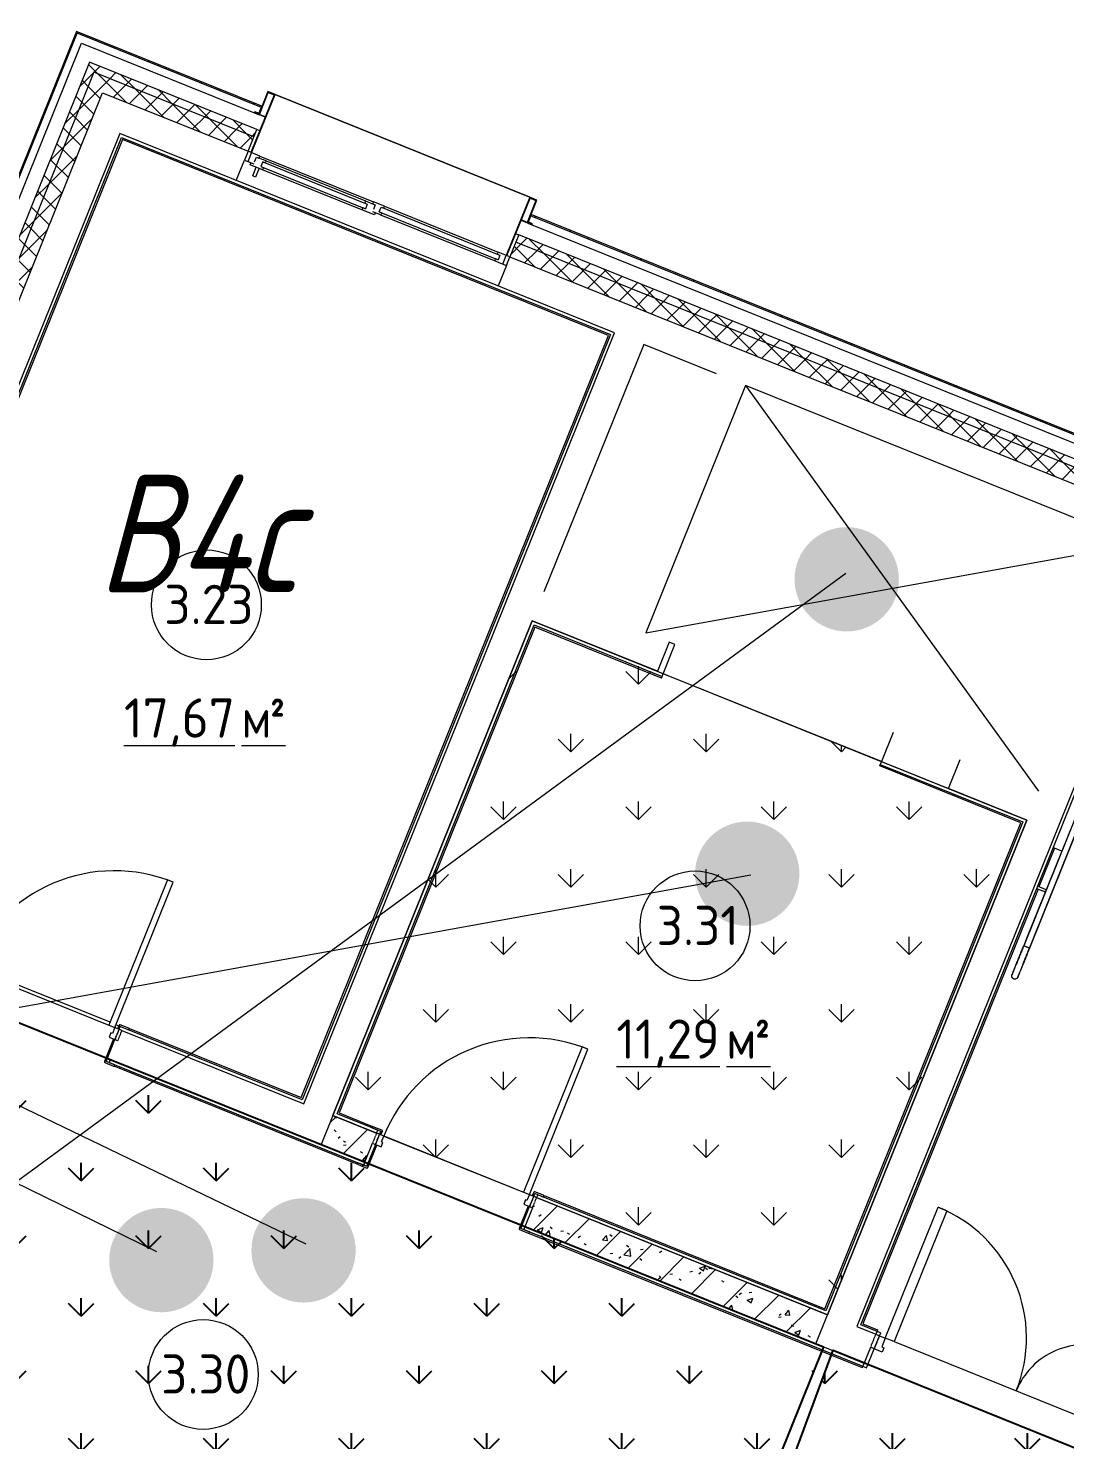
# Model space of a CAD drawing. Header units: millimetres. Extents: x -584918 to 2941280, y 3000189 to 4229862.
# Drawn here: x -450150 to -443542, y 4048896 to 4057896 of the extents above; entities that cross this region are included whole.
import ezdxf

# ---------------------------------------------------------------- set-up
doc = ezdxf.new("R2010")
doc.units = ezdxf.units.MM
doc.linetypes.add('ASVP_Невидимые', pattern=[5, 3, -2])
for name, color, linetype, lineweight in [('_ Окна', 7, 'Continuous', 0), ('Двери', 7, 'Continuous', 0), ('Лестницы', 7, 'Continuous', 0), ('Линии', 7, 'Continuous', 0), ('Марки помещений', 7, 'Continuous', 0), ('Обобщенные модели', 7, 'Continuous', 0), ('Ограждение', 7, 'Continuous', 0), ('Окна', 7, 'Continuous', 0), ('Перекрытие', 7, 'Continuous', 0), ('Стены внутренние', 7, 'Continuous', 0), ('Стены наружные', 7, 'Continuous', 0), ('Стены несущие', 7, 'Continuous', 0), ('Стены отделка', 7, 'Continuous', 0), ('Стены перегородки', 7, 'Continuous', 0), ('Стены штриховка', 7, 'Continuous', 0), ('экспертиза ДУ', 1, 'Continuous', 0), ('экспертиза ДУ категории', 1, 'Continuous', 0), ('экспертиза условные обозначения', 1, 'Continuous', 0)]:
    doc.layers.add(name, color=color, linetype=linetype, lineweight=lineweight)
doc.styles.add('GOST Common_2', font='', dxfattribs={"height": 500})
doc.styles.add('GOST Common_3', font='', dxfattribs={"width": 0.9, "height": 500})
doc.styles.add('mytext', font='isocpeur.ttf', dxfattribs={"width": 0.8, "oblique": 14.999978})
doc.styles.get('GOST Common_2').set_extended_font_data('GOST Common')
doc.styles.get('GOST Common_3').set_extended_font_data('GOST Common')
pattern_1 = [(45, (-440814.02, 4025236.8), (-235.7317, 235.7317), []), (45, (-440656.87, 4025236.8), (-235.7317, 235.7317), [])]
pattern_2 = [(45, (-440814.02, 4025236.82), (-70.71068, 70.71068), []), (135, (-440814.02, 4025236.82), (-70.71068, -70.71068), [])]
pattern_3 = [(90, (-441193.04, 3779846), (-431.0523, 431.0523), [114.3, -747.8046]), (45, (-441193.04, 3779846), (-431.0523, 431.0523), [114.3, -495.3]), (135, (-441193.04, 3779846), (-431.0523, -431.0523), [114.3, -495.3])]

# ---------------------------------------------------------------- blocks, each defined once
blk = doc.blocks.new('Тип перил - Перила_Внутренний_-6241503-АР Этаж 03')
at = {"layer": 'Ограждение'}
for p, q in [((-1494.5, 30520), (-1508.7, 30484.5)), ((-1478.1, 30513.4), (-1473.9, 30511.7)), ((-1520.4, 30455.5), (-2633.9, 27692.5)), ((-2596.8, 27677.6), (-1483.3, 30440.6)), ((-1471.6, 30469.6), (-1457.4, 30505)), ((-2638.9, 27680.1), (-2971.2, 26855.5)), ((-2934.1, 26840.6), (-2601.8, 27665.1)), ((-2971.2, 26855.5), (-2989.9, 26809.2)), ((-2952.8, 26794.2), (-2934.1, 26840.6)), ((-2969.1, 26800.8), (-2973.5, 26802.6))]:
    blk.add_line(p, q, dxfattribs=at)
at = {"layer": 'Ограждение', "flags": 128}
for points in [[(-1520.4, 30455.5), (-1519.5, 30457.9), (-1518.5, 30460.2), (-1517.5, 30462.7), (-1516.6, 30465.1), (-1515.5, 30467.6), (-1514.5, 30470.1), (-1513.5, 30472.7), (-1512.5, 30475.3), (-1511.4, 30477.8), (-1510.4, 30480.4), (-1509.3, 30483), (-1508.7, 30484.5)], [(-1471.6, 30469.6), (-1472.7, 30467), (-1473.7, 30464.4), (-1474.8, 30461.8), (-1475.8, 30459.3), (-1476.8, 30456.7), (-1477.8, 30454.2), (-1478.9, 30451.7), (-1479.9, 30449.2), (-1480.8, 30446.7), (-1481.8, 30444.3), (-1482.8, 30441.9), (-1483.3, 30440.6)], [(-2633.9, 27692.5), (-2634.3, 27691.5), (-2634.7, 27690.5), (-2635.1, 27689.5), (-2635.5, 27688.4), (-2636, 27687.3), (-2636.4, 27686.3), (-2636.8, 27685.2), (-2637.3, 27684.1), (-2637.7, 27683), (-2638.2, 27681.9), (-2638.6, 27680.8), (-2638.9, 27680.1)], [(-2601.8, 27665.1), (-2601.3, 27666.3), (-2600.9, 27667.4), (-2600.4, 27668.5), (-2600, 27669.6), (-2599.6, 27670.7), (-2599.1, 27671.8), (-2598.7, 27672.8), (-2598.3, 27673.9), (-2597.8, 27674.9), (-2597.4, 27676), (-2597, 27677), (-2596.8, 27677.6)]]:
    blk.add_lwpolyline(points, dxfattribs=at)
blk = doc.blocks.new('Тип перил - Дуга D40_расстояние между поручнями 400-V1-АР Этаж 03')
at = {"layer": 'Ограждение'}
for p, q in [((0, 0), (0, 2.3)), ((0, -2.3), (0, 0))]:
    blk.add_line(p, q, dxfattribs=at)
at = {"layer": 'Ограждение', "flags": 128}
for points in [[(0, 20), (8, 20), (16, 20), (23.9, 20), (31.9, 20), (39.7, 20), (47.5, 20), (55.3, 20), (62.9, 20), (70.5, 20), (77.9, 20), (85.2, 20), (92.4, 20), (99.4, 20), (106.2, 20), (112.9, 20), (119.4, 20), (125.8, 20), (131.9, 20), (137.8, 20), (143.5, 20), (148.9, 20), (154.1, 20), (159.1, 20), (163.8, 20), (168.3, 20), (172.5, 20), (176.4, 20), (180, 20), (183.4, 20), (186.4, 20), (189.2, 20), (191.6, 20), (193.7, 20), (195.6, 20), (197.1, 20), (198.3, 20), (199.2, 20), (199.7, 20), (200, 20), (200, 20)], [(200, 20), (199.8, 20), (199.4, 20), (198.6, 20), (197.4, 20), (196, 20), (194.3, 20), (192.2, 20), (189.8, 20), (187.2, 20), (184.2, 20), (181, 20), (177.4, 20), (173.6, 20), (169.5, 20), (165.1, 20), (160.4, 20), (155.5, 20), (150.4, 20), (145, 20), (139.3, 20), (133.5, 20), (127.4, 20), (121.2, 20), (114.7, 20), (108.1, 20), (101.2, 20), (94.3, 20), (87.1, 20), (79.9, 20), (72.5, 20), (65, 20), (57.3, 20), (49.6, 20), (41.8, 20), (34, 20), (26.1, 20), (18.1, 20), (10.2, 20), (2.2, 20), (0, 20)], [(200, 20), (200.8, 20), (201.6, 19.9), (202.4, 19.9), (203.2, 19.7), (204, 19.6), (204.8, 19.4), (205.5, 19.2), (206.3, 19), (207, 18.7), (207.8, 18.4), (208.5, 18.1), (209.2, 17.7), (209.9, 17.4), (210.6, 16.9), (211.3, 16.5), (211.9, 16), (212.6, 15.6), (213.2, 15), (213.8, 14.5), (214.3, 13.9), (214.9, 13.3), (215.4, 12.7), (215.9, 12.1), (216.4, 11.5), (216.8, 10.8), (217.2, 10.1), (217.6, 9.4), (218, 8.7), (218.3, 8), (218.6, 7.2), (218.9, 6.5), (219.2, 5.7), (219.4, 5), (219.6, 4.2), (219.7, 3.4), (219.8, 2.6), (219.9, 1.8), (220, 1), (220, 0.2), (220, 0)], [(0, -20), (8, -20), (16, -20), (23.9, -20), (31.9, -20), (39.7, -20), (47.5, -20), (55.3, -20), (62.9, -20), (70.5, -20), (77.9, -20), (85.2, -20), (92.4, -20), (99.4, -20), (106.2, -20), (112.9, -20), (119.4, -20), (125.8, -20), (131.9, -20), (137.8, -20), (143.5, -20), (148.9, -20), (154.1, -20), (159.1, -20), (163.8, -20), (168.3, -20), (172.5, -20), (176.4, -20), (180, -20), (183.4, -20), (186.4, -20), (189.2, -20), (191.6, -20), (193.7, -20), (195.6, -20), (197.1, -20), (198.3, -20), (199.2, -20), (199.7, -20), (200, -20), (200, -20)], [(200, -20), (199.8, -20), (199.4, -20), (198.6, -20), (197.4, -20), (196, -20), (194.3, -20), (192.2, -20), (189.8, -20), (187.2, -20), (184.2, -20), (181, -20), (177.4, -20), (173.6, -20), (169.5, -20), (165.1, -20), (160.4, -20), (155.5, -20), (150.4, -20), (145, -20), (139.3, -20), (133.5, -20), (127.4, -20), (121.2, -20), (114.7, -20), (108.1, -20), (101.2, -20), (94.3, -20), (87.1, -20), (79.9, -20), (72.5, -20), (65, -20), (57.3, -20), (49.6, -20), (41.8, -20), (34, -20), (26.1, -20), (18.1, -20), (10.2, -20), (2.2, -20), (0, -20)], [(220, 0), (220, -0.8), (219.9, -1.6), (219.9, -2.4), (219.7, -3.2), (219.6, -4), (219.4, -4.8), (219.2, -5.5), (219, -6.3), (218.7, -7), (218.4, -7.8), (218.1, -8.5), (217.7, -9.2), (217.4, -9.9), (216.9, -10.6), (216.5, -11.3), (216, -11.9), (215.6, -12.6), (215, -13.2), (214.5, -13.8), (213.9, -14.3), (213.3, -14.9), (212.7, -15.4), (212.1, -15.9), (211.5, -16.4), (210.8, -16.8), (210.1, -17.2), (209.4, -17.6), (208.7, -18), (208, -18.3), (207.2, -18.6), (206.5, -18.9), (205.7, -19.2), (205, -19.4), (204.2, -19.6), (203.4, -19.7), (202.6, -19.8), (201.8, -19.9), (201, -20), (200.2, -20), (200, -20)]]:
    blk.add_lwpolyline(points, dxfattribs=at)
blk = doc.blocks.new('Тип перил - Перила_Внутренний_-V2-АР Этаж 03')
at = {"layer": 'Ограждение'}
for p, q in [((-1494.5, 30520), (-1508.7, 30484.5)), ((-1457.4, 30505), (-1494.5, 30520)), ((-1517.1, 30463.8), (-2630.5, 27700.8)), ((-1480, 30448.9), (-2593.4, 27685.9)), ((-1508.7, 30484.5), (-1517.1, 30463.8)), ((-1471.6, 30469.6), (-1480, 30448.9)), ((-1457.4, 30505), (-1471.6, 30469.6)), ((-2638.9, 27680.1), (-2989.9, 26809.2)), ((-2601.8, 27665.1), (-2952.8, 26794.2)), ((-2630.5, 27700.8), (-2638.9, 27680.1)), ((-2593.4, 27685.9), (-2601.8, 27665.1)), ((-2952.8, 26794.2), (-2989.9, 26809.2))]:
    blk.add_line(p, q, dxfattribs=at)
blk = doc.blocks.new('ADSK_Ограждение_Опоры_Г_образная - D15 высота60 консоль80-139754-АР Этаж 03')
at = {"layer": 'Ограждение'}
for p, q in [((-7.5, 80), (-7.5, 20)), ((7.5, 20), (7.5, 80))]:
    blk.add_line(p, q, dxfattribs=at)
blk = doc.blocks.new('ASVP_ДверьДеревянная_1 полотно - Входная_внутр_ 1000х2000h_полотно_ Г Л _950 в свету_-7408861-АР Этаж 03')
at = {"layer": 'Двери', "lineweight": 18}
for p, q in [((500, 1100), (460, 1100)), ((460, 1100), (460, 100)), ((500, 100), (500, 1100)), ((-500, 100), (-530, 100)), ((-530, 100), (-530, 30)), ((-500, 60), (-500, 100)), ((460, 100), (500, 100)), ((530, 100), (500, 100)), ((500, 100), (500, 60)), ((530, 30), (530, 100)), ((-530, 30), (-490, 30)), ((-490, 60), (-500, 60)), ((-490, 30), (-490, 60)), ((500, 60), (490, 60)), ((490, 60), (490, 30)), ((490, 30), (530, 30))]:
    blk.add_line(p, q, dxfattribs=at)
at = {"layer": 'Двери', "linetype": 'ASVP_Невидимые', "lineweight": 18}
for p, q in [((-530, 100), (-550, 100)), ((-550, 100), (-550, 30)), ((-530, 30), (-530, 100)), ((550, 100), (530, 100)), ((530, 100), (530, 30)), ((550, 30), (550, 100)), ((-550, 30), (-530, 30)), ((530, 30), (550, 30))]:
    blk.add_line(p, q, dxfattribs=at)
at = {"layer": 'Двери'}
blk.add_arc((500, 100), 1000, 90, 180, dxfattribs=at)
blk = doc.blocks.new('ASVP_НАЛИЧНИК МДФ_Двери - Наличник дверной МДФ-V44-АР Этаж 03')
at = {"layer": 'Обобщенные модели'}
h = blk.add_hatch(dxfattribs=at)
h.set_pattern_fill('FP_9', color=256, style=0, pattern_type=2)
h.set_pattern_definition([(238.819, (18472.62, -20429.885), (847.5705, 1239.66265), [208.25, -1874.25]), (228.514, (18751.11, -20452.37), (-230.6308, -541.9905), [465.661, -465.661]), (220.384, (18828.95, -20645.53), (-616.941, -697.6711), [263.418, -1053.671])])
h.paths.add_polyline_path([(585, -10), (589, -7.5), (590, -5), (590, 0), (530, 0), (530, 150), (520, 150), (520, -5), (521.5, -8.5), (525, -10), (554, -10)])
h.paths.add_polyline_path([(-525, -10), (-521.5, -8.5), (-520, -5), (-520, 150), (-530, 150), (-531, 0), (-590, 0), (-590, -5), (-587.5, -9), (-585, -10), (-526.4, -10)])
for p, q in [((-530, 150), (-530, -1)), ((-520, -5), (-520, 150)), ((520, 150), (520, -5)), ((530, -1), (530, 150)), ((-531, 0), (-590, 0)), ((-590, 0), (-590, -5)), ((-531, -1), (-531, 0)), ((590, 0), (531, 0)), ((531, 0), (531, -1)), ((590, -5), (590, 0)), ((-585, -10), (-525, -10)), ((-530, -1), (-531, -1)), ((525, -10), (585, -10)), ((531, -1), (530, -1))]:
    blk.add_line(p, q, dxfattribs=at)
for centre, start, end in [((-585, -5), 180, 270), ((-525, -5), 270, 360), ((525, -5), 180, 270), ((585, -5), 270, 360)]:
    blk.add_arc(centre, 5, start, end, dxfattribs=at)
blk = doc.blocks.new('ASVP_НАЛИЧНИК МДФ_Двери - Наличник дверной МДФ-V45-АР Этаж 03')
at = {"layer": 'Обобщенные модели'}
h = blk.add_hatch(dxfattribs=at)
h.set_pattern_fill('FP_10', color=256, style=0, pattern_type=2)
h.set_pattern_definition([(58.819, (-18472.62, 20669.885), (-847.5705, -1239.66265), [208.25, -1874.25]), (48.514, (-18751.11, 20692.37), (230.6314, 541.9913), [465.661, -465.661]), (40.384, (-18828.95, 20885.53), (616.941, 697.6711), [263.418, -1053.671])])
h.paths.add_polyline_path([(-590, 0), (-590, -5), (-587.5, -9), (-585, -10), (-524.2, -9.7), (-521.5, -8.5), (-520, -5), (-520, 0), (-589, 0)])
h.paths.add_polyline_path([(520, 0), (520, -5), (521.5, -8.5), (525, -10), (585, -10), (589, -7.5), (590, -5), (590, 0), (521, 0)])
for p, q in [((-531, 0), (-590, 0)), ((-590, 0), (-590, -5)), ((-531, -1), (-531, 0)), ((-530, 20), (-530, -1)), ((-520, -5), (-520, 20)), ((520, 20), (520, -5)), ((530, -1), (530, 20)), ((590, 0), (531, 0)), ((531, 0), (531, -1)), ((-585, -10), (-525, -10)), ((-530, -1), (-531, -1)), ((525, -10), (585, -10)), ((531, -1), (530, -1)), ((590, -5), (590, 0))]:
    blk.add_line(p, q, dxfattribs=at)
for centre, start, end in [((-585, -5), 180, 270), ((-525, -5), 270, 360), ((525, -5), 180, 270), ((585, -5), 270, 360)]:
    blk.add_arc(centre, 5, start, end, dxfattribs=at)
blk = doc.blocks.new('ASVP_ДверьДеревянная_1 полотно - Входная_внутр_ 1000х2000h_полотно_ Г Л _950 в свету_-7408879-АР Этаж 03')
at = {"layer": 'Двери', "lineweight": 18}
for p, q in [((500, 1100), (460, 1100)), ((460, 1100), (460, 100)), ((500, 100), (500, 1100)), ((-500, 100), (-530, 100)), ((-530, 100), (-530, 30)), ((-500, 60), (-500, 100)), ((460, 100), (500, 100)), ((530, 100), (500, 100)), ((500, 100), (500, 60)), ((530, 30), (530, 100)), ((-530, 30), (-490, 30)), ((-490, 60), (-500, 60)), ((-490, 30), (-490, 60)), ((500, 60), (490, 60)), ((490, 60), (490, 30)), ((490, 30), (530, 30))]:
    blk.add_line(p, q, dxfattribs=at)
at = {"layer": 'Двери', "linetype": 'ASVP_Невидимые', "lineweight": 18}
for p, q in [((-530, 100), (-550, 100)), ((-550, 100), (-550, 30)), ((-530, 30), (-530, 100)), ((550, 100), (530, 100)), ((530, 100), (530, 30)), ((550, 30), (550, 100)), ((-550, 30), (-530, 30)), ((530, 30), (550, 30))]:
    blk.add_line(p, q, dxfattribs=at)
at = {"layer": 'Двери'}
blk.add_arc((500, 100), 1000, 90, 180, dxfattribs=at)
blk = doc.blocks.new('ASVP_НАЛИЧНИК МДФ_Двери - Наличник дверной МДФ-V51-АР Этаж 03')
at = {"layer": 'Обобщенные модели'}
h = blk.add_hatch(dxfattribs=at)
h.set_pattern_fill('FP_16', color=256, style=0, pattern_type=2)
h.set_pattern_definition([(238.819, (15622.62, -20429.885), (847.5705, 1239.66265), [208.25, -1874.25]), (228.514, (15901.11, -20452.37), (-230.6308, -541.9905), [465.661, -465.661]), (220.384, (15978.95, -20645.53), (-616.941, -697.6711), [263.418, -1053.671])])
h.paths.add_polyline_path([(585, -10), (589, -7.5), (590, -5), (590, 0), (530, 0), (530, 150), (520, 150), (520, -5), (521.5, -8.5), (525, -10), (562.1, -10)])
h.paths.add_polyline_path([(-525, -10), (-521.5, -8.5), (-520, -5), (-520, 150), (-530, 150), (-531, 0), (-590, 0), (-590, -5), (-587.5, -9), (-585, -10), (-526.4, -10)])
for p, q in [((-530, 150), (-530, -1)), ((-520, -5), (-520, 150)), ((520, 150), (520, -5)), ((530, -1), (530, 150)), ((-531, 0), (-590, 0)), ((-531, -1), (-531, 0)), ((-590, 0), (-590, -5)), ((-585, -10), (-525, -10)), ((-530, -1), (-531, -1)), ((525, -10), (585, -10)), ((531, -1), (530, -1)), ((590, 0), (531, 0)), ((531, 0), (531, -1)), ((590, -5), (590, 0))]:
    blk.add_line(p, q, dxfattribs=at)
for centre, start, end in [((-585, -5), 180, 270), ((-525, -5), 270, 360), ((525, -5), 180, 270), ((585, -5), 270, 360)]:
    blk.add_arc(centre, 5, start, end, dxfattribs=at)
blk = doc.blocks.new('ASVP_НАЛИЧНИК МДФ_Двери - Наличник дверной МДФ-V52-АР Этаж 03')
at = {"layer": 'Обобщенные модели'}
for p, q in [((-531, 0), (-590, 0)), ((-590, 0), (-590, -5)), ((-531, -1), (-531, 0)), ((-530, 20), (-530, -1)), ((-520, -5), (-520, 20)), ((520, 20), (520, -5)), ((530, -1), (530, 20)), ((590, 0), (531, 0)), ((531, 0), (531, -1)), ((590, -5), (590, 0)), ((-585, -10), (-525, -10)), ((-530, -1), (-531, -1)), ((525, -10), (585, -10)), ((531, -1), (530, -1))]:
    blk.add_line(p, q, dxfattribs=at)
for centre, start, end in [((-585, -5), 180, 270), ((-525, -5), 270, 360), ((525, -5), 180, 270), ((585, -5), 270, 360)]:
    blk.add_arc(centre, 5, start, end, dxfattribs=at)
blk = doc.blocks.new('ASVP_ДверьПротивопожарнаяСтальная_2 полотна - EI30 1370х2000h_полотна_ О Пр _1250 в свету_-7408122-АР Этаж 03')
at = {"layer": 'Двери', "lineweight": 18}
for p, q in [((-685, 1000), (-625, 1000)), ((-685, 100), (-685, 1000)), ((-625, 1000), (-625, 100)), ((685, 570), (625, 570)), ((625, 570), (625, 100)), ((685, 100), (685, 570)), ((-725, 100), (-685, 100)), ((-725, 10), (-725, 100)), ((-625, 100), (-685, 100)), ((-685, 100), (-685, 40)), ((625, 100), (685, 100)), ((725, 100), (685, 100)), ((685, 100), (685, 40)), ((725, 10), (725, 100)), ((-670, 10), (-725, 10)), ((-685, 40), (-670, 40)), ((-670, 40), (-670, 10)), ((685, 40), (670, 40)), ((670, 40), (670, 10)), ((670, 10), (725, 10))]:
    blk.add_line(p, q, dxfattribs=at)
at = {"layer": 'Двери', "linetype": 'ASVP_Невидимые', "lineweight": 18}
for p, q in [((-750, 100), (-725, 100)), ((-750, 10), (-750, 100)), ((-725, 100), (-725, 10)), ((750, 100), (725, 100)), ((725, 100), (725, 10)), ((750, 10), (750, 100)), ((-725, 10), (-750, 10)), ((725, 10), (750, 10))]:
    blk.add_line(p, q, dxfattribs=at)
at = {"layer": 'Двери'}
for centre, radius, start, end in [((-685, 100), 900, 360, 90), ((685, 100), 470, 90, 180)]:
    blk.add_arc(centre, radius, start, end, dxfattribs=at)
blk = doc.blocks.new('ASVP_ОТКОС_Оштукатуривание дверного откоса - Оштукатуривание дверного откоса-5741163-АР Этаж 03')
at = {"layer": 'Обобщенные модели'}
for p, q in [((-750, 130), (-750, 0)), ((-725, 0), (-725, 130)), ((725, 130), (725, 0)), ((750, 0), (750, 130)), ((-750, 0), (-725, 0)), ((725, 0), (750, 0))]:
    blk.add_line(p, q, dxfattribs=at)
blk = doc.blocks.new('ASVP_ОТКОС_Оштукатуривание дверного откоса - Оштукатуривание дверного откоса-5741164-АР Этаж 03')
at = {"layer": 'Обобщенные модели'}
for p, q in [((-750, 20), (-750, 0)), ((-725, 0), (-725, 20)), ((725, 20), (725, 0)), ((750, 0), (750, 20)), ((-750, 0), (-725, 0)), ((725, 0), (750, 0))]:
    blk.add_line(p, q, dxfattribs=at)
blk = doc.blocks.new('Окно_ПВХ_2Створки_1Фрамуга-верх - ОП_2100_h_х1750_2ст1фр-V68-АР Этаж 03')
at = {"layer": '_ Окна'}
for p, q in [((-819, 100), (-900, 100)), ((-900, 100), (-900, 40)), ((-875, 40), (-875, 100)), ((-819, 86), (-819, 100)), ((38, 100), (-38, 100)), ((-38, 100), (-38, 86)), ((38, 86), (38, 100)), ((819, 100), (819, 86)), ((900, 100), (819, 100)), ((875, 40), (875, 100)), ((900, 40), (900, 100)), ((-900, 40), (-837, 40)), ((-855, 26), (-855, 40)), ((-770, 26), (-855, 26)), ((-837, 54), (-837, 86)), ((-837, 86), (-819, 86)), ((-770, 86), (-819, 86)), ((-788, 72), (-788, 40)), ((-770, 72), (-788, 72)), ((-788, 72), (-69, 72)), ((-788, 40), (-770, 40)), ((-788, 40), (-69, 40)), ((-770, 86), (-770, 72)), ((-770, 40), (-770, 26)), ((-87, 86), (-87, 72)), ((-87, 86), (-38, 86)), ((-87, 72), (-69, 72)), ((-87, 40), (-87, 26)), ((-69, 40), (-87, 40)), ((-2, 26), (-87, 26)), ((-69, 72), (-69, 40)), ((-38, 86), (-20, 86)), ((-20, 86), (-20, 54)), ((-20, 40), (20, 40)), ((-2, 40), (-2, 26)), ((20, 54), (20, 86)), ((20, 86), (38, 86)), ((20, 54), (837, 54)), ((20, 54), (38, 54)), ((38, 40), (20, 40)), ((38, 86), (819, 86)), ((38, 54), (38, 40)), ((819, 86), (837, 86)), ((819, 54), (819, 40)), ((837, 54), (819, 54)), ((837, 40), (819, 40)), ((837, 86), (837, 54)), ((837, 40), (900, 40))]:
    blk.add_line(p, q, dxfattribs=at)
at = {"layer": 'Окна'}
for p, q in [((-819, 100), (-38, 100)), ((38, 100), (819, 100)), ((-813.5, -34), (-813.5, 26)), ((-793.5, 26), (-793.5, -34)), ((-770, 86), (-87, 86)), ((-87, 26), (-770, 26)), ((819, 40), (38, 40)), ((-793.5, -34), (-813.5, -34))]:
    blk.add_line(p, q, dxfattribs=at)
blk = doc.blocks.new('Откос с зашивкой _верх_низ_ - Откос-V74-АР Этаж 03')
at = {"layer": 'Обобщенные модели'}
for p, q in [((-880, 300), (-880, -100)), ((-875, -100), (-875, 300)), ((875, 300), (875, -100)), ((880, -100), (880, 300)), ((-920, 55), (-955, 55)), ((-955, 55), (-955, 50)), ((-955, 50), (-925, 50)), ((-925, 50), (-925, -100)), ((-920, -95), (-920, 55)), ((-920, 55), (-880, 55)), ((880, 55), (920, 55)), ((955, 55), (920, 55)), ((920, 55), (920, -95)), ((925, -100), (925, 50)), ((925, 50), (955, 50)), ((955, 50), (955, 55)), ((-925, -100), (-875, -100)), ((-875, -95), (-920, -95)), ((-880, -100), (-875, -100)), ((-875, -100), (-875, -95)), ((-875, -100), (875, -100)), ((875, -100), (-875, -100)), ((920, -95), (875, -95)), ((875, -95), (875, -100)), ((875, -100), (880, -100)), ((875, -100), (925, -100))]:
    blk.add_line(p, q, dxfattribs=at)
blk = doc.blocks.new('ASVP_Марка_Помещение_ДваЗначения - Номер Площадь-685795-АР Этаж 03')
at = {"layer": 'Марки помещений'}
blk.add_circle((0, 0), 3.5, dxfattribs=at)

msp = doc.modelspace()

# ---------------------------------------------------------------- hatches: boundary and pattern name
at = {"layer": 'Стены внутренние'}
h = msp.add_hatch(dxfattribs=at)
h.set_pattern_fill('FP_4', color=256, style=0, pattern_type=2)
h.set_pattern_definition([(45, (-440814.02, 4025236.82), (-141.4214, 141.4214), [])])
h.paths.add_polyline_path([(-445128.842, 4049507.208), (-445054.087, 4049692.711), (-446909.125, 4050440.264), (-446983.88, 4050254.76), (-445403.662, 4049617.956)])
h.paths.add_polyline_path([(-448004.151, 4050665.914), (-447929.395, 4050851.418), (-448207.651, 4050963.551), (-448282.406, 4050778.047), (-448011.626, 4050668.927)])
h = msp.add_hatch(dxfattribs=at)
h.set_pattern_fill('FP_5', color=256, style=0, pattern_type=2)
h.set_pattern_definition([(50, (-440814.02, 4025236.82), (364.368, -31.8783), [38.1, -419.1]), (355, (-440814.02, 4025236.8), (-70.486, 382.1133), [30.48, -335.28]), (100.451, (-440783.66, 4025234.16), (293.885, 350.2334), [32.38, -356.18]), (46.184, (-440814, 4025338.4), (542.1585, -84.086), [57.15, -628.65]), (96.636, (-440768.84, 4025331.4), (474.805, 494.855), [48.57, -534.27]), (351.184, (-440814, 4025338.4), (474.81, 494.85), [45.72, -502.92]), (21, (-440763.22, 4025313.02), (303.2285, -204.5305), [38.1, -419.1]), (326, (-440763.22, 4025313), (123.604, 368.376), [30.48, -335.28]), (71.451, (-440737.95, 4025295.97), (426.834, 163.8427), [32.38, -356.18]), (37.5, (-440814.02, 4025236.82), (6.17665, 169.11015), [16.764, -314.452, 16.764, -323.596, -336.55]), (37.5, (-440814.02, 4025236.82), (6.17665, 169.11015), [-671.576, 16.764, -319.786]), (7.5, (-440814.02, 4025236.82), (133.6389, 200.3615), [16.764, -177.292, 16.764, -306.832, -128.27]), (7.5, (-440814.02, 4025236.82), (133.6389, 200.3615), [-517.652, 16.764, -111.506]), (327.5, (-440927.3, 4025236.82), (271.1818, -11.45836), [16.764, -110.236, 16.764, -379.476, -525.78]), (327.5, (-440927.3, 4025236.82), (271.1818, -11.45836), [-523.24, 16.764, -509.016]), (317.5, (-440978.1, 4025236.82), (296.2585, 50.8528), [16.764, -148.336, 16.764, -246.38, -373.38]), (317.5, (-440978.1, 4025236.82), (296.2585, 50.8528), [-428.244, 16.764, -356.616])])
h.paths.add_polyline_path([(-445128.842, 4049507.208), (-445054.087, 4049692.711), (-446909.125, 4050440.264), (-446983.88, 4050254.76), (-445403.662, 4049617.956)])
h.paths.add_polyline_path([(-448004.151, 4050665.914), (-447929.395, 4050851.418), (-448207.651, 4050963.551), (-448282.406, 4050778.047), (-448011.626, 4050668.927)])
at = {"layer": 'Стены наружные'}
h = msp.add_hatch(dxfattribs=at)
h.set_pattern_fill('FP_6', color=256, style=0, pattern_type=2)
h.set_pattern_definition(pattern_1)
h.paths.add_polyline_path([(-450556.17, 4056083.469), (-449838.146, 4057865.233), (-449845.566, 4057868.223), (-450563.591, 4056086.459)])
h = msp.add_hatch(dxfattribs=at)
h.set_pattern_fill('FP_6', color=256, style=0, pattern_type=2)
h.set_pattern_definition(pattern_1)
h.paths.add_polyline_path([(-448662.98, 4057391.658), (-448659.99, 4057399.078), (-449842.576, 4057875.643), (-449845.566, 4057868.223), (-448675.91, 4057396.869)])
h = msp.add_hatch(dxfattribs=at)
h.set_pattern_fill('FP_1', color=256, style=0, pattern_type=2)
h.set_pattern_definition(pattern_2)
h.paths.add_polyline_path([(-450423.314, 4055899.474), (-449713.139, 4057661.76), (-449759.515, 4057680.449), (-450469.69, 4055918.163), (-450461.384, 4055914.816)])
h = msp.add_hatch(dxfattribs=at)
h.set_pattern_fill('FP_1', color=256, style=0, pattern_type=2)
h.set_pattern_definition(pattern_2)
h.paths.add_polyline_path([(-450349.251, 4055815.721), (-449639.076, 4057578.006), (-449731.828, 4057615.384), (-450442.003, 4055853.098), (-450386.628, 4055830.783)])
h = msp.add_hatch(dxfattribs=at)
h.set_pattern_fill('FP_1', color=256, style=0, pattern_type=2)
h.set_pattern_definition(pattern_2)
h.paths.add_polyline_path([(-443053.692, 4054924.195), (-443035.003, 4054970.571), (-447023.334, 4056577.809), (-447042.023, 4056531.433), (-443073.073, 4054932.005)])
h.paths.add_polyline_path([(-448711.557, 4057204.23), (-448692.868, 4057250.606), (-449713.139, 4057661.76), (-449731.828, 4057615.384), (-448725.747, 4057209.949)])
h = msp.add_hatch(dxfattribs=at)
h.set_pattern_fill('FP_1', color=256, style=0, pattern_type=2)
h.set_pattern_definition(pattern_2)
h.paths.add_polyline_path([(-442998.317, 4054794.065), (-442960.94, 4054886.817), (-447042.023, 4056531.433), (-447079.4, 4056438.681), (-443073.073, 4054824.191)])
h.paths.add_polyline_path([(-448748.934, 4057111.478), (-448711.557, 4057204.23), (-449639.076, 4057578.006), (-449676.453, 4057485.255), (-448771.361, 4057120.516)])
h = msp.add_hatch(dxfattribs=at)
h.set_pattern_fill('FP_6', color=256, style=0, pattern_type=2)
h.set_pattern_definition(pattern_1)
h.paths.add_polyline_path([(-443167.43, 4055177.034), (-443164.44, 4055184.454), (-446944.08, 4056707.592), (-446947.07, 4056700.172), (-443175.28, 4055180.197)])
at = {"layer": 'экспертиза ДУ', "lineweight": 0}
h = msp.add_hatch(color=5, dxfattribs=at)
edge = h.paths.add_edge_path()
edge.add_arc((-444932.288, 4054382.506), 332.544, 0, 360)
h = msp.add_hatch(color=5, dxfattribs=at)
edge = h.paths.add_edge_path()
edge.add_arc((-445566.352, 4052505.212), 332.544, 0, 360)
h = msp.add_hatch(color=30, dxfattribs=at)
edge = h.paths.add_edge_path()
edge.add_arc((-448394.954, 4050103.467), 332.544, 0, 360)
h = msp.add_hatch(color=5, dxfattribs=at)
edge = h.paths.add_edge_path()
edge.add_arc((-449301.375, 4050041.509), 332.544, 0, 360)
at = {"layer": 'экспертиза условные обозначения', "lineweight": -3}
h = msp.add_hatch(dxfattribs=at)
h.set_pattern_fill('GRASS', color=3, scale=24)
h.set_pattern_definition(pattern_3)
edge = h.paths.add_edge_path()
edge.add_line((-457554.282, 4052465.999), (-456844.107, 4054228.284))
edge.add_line((-456844.107, 4054228.284), (-445080.333, 4049487.659))
edge.add_line((-445080.333, 4049487.659), (-445790.508, 4047725.373))
edge.add_line((-445790.508, 4047725.373), (-447018.582, 4048225.66))
edge.add_arc((-447470.758, 4047209.275), 1112.43, 66.0163459, 179.3697779)
edge.add_line((-448583.121, 4047221.511), (-448583.121, 4045386.149))
edge.add_line((-448583.121, 4045386.149), (-451511.047, 4045386.149))
edge.add_line((-451511.047, 4045386.149), (-451533.121, 4050039.561))
edge.add_line((-451533.121, 4050039.561), (-455518.582, 4051651.033))
edge.add_line((-455518.582, 4051651.033), (-457554.282, 4052465.999))
at = {"layer": 'экспертиза условные обозначения'}
h = msp.add_hatch(dxfattribs=at)
h.set_pattern_fill('GRASS', color=5, scale=24)
h.set_pattern_definition([(90, (-520400.44, 3484724), (-431.0523, 431.0523), [114.3, -747.8046]), (45, (-520400.44, 3484724), (-431.0523, 431.0523), [114.3, -495.3]), (135, (-520400.44, 3484724), (-431.0523, -431.0523), [114.3, -495.3])])
h.paths.add_polyline_path([(-448207.651, 4050963.551), (-446936.812, 4054117.115), (-443783.247, 4052846.276), (-445054.087, 4049692.711)])
at = {"layer": 'экспертиза условные обозначения', "lineweight": -3}
h = msp.add_hatch(dxfattribs=at)
h.set_pattern_fill('GRASS', color=3, scale=24)
h.set_pattern_definition(pattern_3)
edge = h.paths.add_edge_path()
edge.add_line((-445679.162, 4047680.628), (-445018.622, 4049468.181))
edge.add_line((-445018.622, 4049468.181), (-439841.984, 4047376.683))
edge.add_line((-439841.984, 4047376.683), (-437786.215, 4052478.037))
edge.add_line((-437786.215, 4052478.037), (-436394.937, 4051917.372))
edge.add_line((-436394.937, 4051917.372), (-438448.837, 4046820.656))
edge.add_line((-438448.837, 4046820.656), (-431775.339, 4044131.336))
edge.add_line((-431775.339, 4044131.336), (-432485.514, 4042369.05))
edge.add_line((-432485.514, 4042369.05), (-433821.967, 4042902.23))
edge.add_arc((-434225.652, 4041870.898), 1107.523, 68.623549, 179.4277519)
edge.add_line((-435333.121, 4041881.959), (-435333.121, 4039986.149))
edge.add_line((-435333.121, 4039986.149), (-438083.121, 4039986.149))
edge.add_line((-438083.121, 4039986.149), (-438083.121, 4044619.411))
edge.add_line((-438083.121, 4044619.411), (-441018.582, 4045807.749))
edge.add_line((-441018.582, 4045807.749), (-445679.162, 4047680.628))

# ---------------------------------------------------------------- linework, layer by layer
at = {"layer": 'Лестницы'}
for p, q in [((-443560.623, 4052649.603), (-443606.999, 4052668.292)), ((-444630.361, 4049521.956), (-443470.963, 4049054.736))]:
    msp.add_line(p, q, dxfattribs=at)
at = {"layer": 'Линии'}
for p, q in [((-446226.637, 4055879.401), (-446862.056, 4054302.619)), ((-445762.877, 4055692.513), (-446226.637, 4055879.401)), ((-445577.374, 4055617.758), (-446212.793, 4054040.975)), ((-443073.073, 4054608.562), (-445577.374, 4055617.758)), ((-445577.374, 4055617.758), (-443708.492, 4053031.779)), ((-446212.793, 4054040.975), (-443073.073, 4054608.562))]:
    msp.add_line(p, q, dxfattribs=at)
at = {"layer": 'Перекрытие'}
for p, q in [((-444710.766, 4053220.052), (-446102.045, 4053780.716)), ((-449655.134, 4051331.236), (-450619.754, 4051719.963)), ((-449627.309, 4051320.023), (-449645.859, 4051327.498)), ((-447883.019, 4050832.729), (-446992.601, 4050473.904)), ((-447985.6, 4050658.439), (-448004.151, 4050665.914)), ((-447011.705, 4050265.974), (-447976.325, 4050654.701)), ((-446983.88, 4050254.76), (-447002.43, 4050262.236)), ((-443452.966, 4048831.855), (-444797.869, 4049373.83))]:
    msp.add_line(p, q, dxfattribs=at)
at = {"layer": 'Стены внутренние'}
for p, q in [((-449549.093, 4057185.957), (-451507.68, 4052325.758)), ((-446451.179, 4055937.544), (-449549.093, 4057185.957)), ((-448823.69, 4056925.974), (-448771.361, 4057055.827)), ((-447101.827, 4056383.03), (-447154.156, 4056253.177)), ((-448409.767, 4051077.345), (-446451.179, 4055937.544)), ((-446920.199, 4054078.076), (-448168.612, 4050980.163)), ((-446113.258, 4053752.891), (-446920.199, 4054078.076)), ((-446113.258, 4053752.891), (-446109.52, 4053762.166)), ((-444721.98, 4053192.226), (-444718.242, 4053201.502)), ((-443822.286, 4052829.663), (-444721.98, 4053192.226)), ((-445070.699, 4049731.75), (-443822.286, 4052829.663)), ((-443606.999, 4052668.292), (-443706.62, 4052421.084)), ((-443606.999, 4052668.292), (-443616.274, 4052672.03)), ((-443712.036, 4052407.645), (-444829.544, 4049634.568)), ((-449504.239, 4051518.401), (-449506.108, 4051513.763)), ((-449504.239, 4051518.401), (-448409.767, 4051077.345)), ((-449601.421, 4051277.246), (-449599.552, 4051281.884)), ((-448052.465, 4050653.04), (-449601.421, 4051277.246)), ((-448168.612, 4050980.163), (-447955.283, 4050894.195)), ((-447955.283, 4050894.195), (-447957.152, 4050889.557)), ((-448052.465, 4050653.04), (-448050.596, 4050657.677)), ((-446860.811, 4050453.139), (-446862.679, 4050448.501)), ((-446860.811, 4050453.139), (-445070.699, 4049731.75)), ((-446957.992, 4050211.984), (-446956.123, 4050216.621)), ((-444832.27, 4049355.349), (-446957.992, 4050211.984)), ((-444829.544, 4049634.568), (-444735.088, 4049596.504)), ((-444735.088, 4049596.504), (-444738.826, 4049587.229)), ((-444832.27, 4049355.349), (-444828.532, 4049364.624))]:
    msp.add_line(p, q, dxfattribs=at)
at = {"layer": 'Стены наружные'}
for p, q in [((-448639.93, 4057328.462), (-448681.669, 4057345.282)), ((-448692.868, 4057250.606), (-448674.318, 4057243.131)), ((-446965.759, 4056653.796), (-447007.497, 4056670.616)), ((-447041.884, 4056585.284), (-447023.334, 4056577.809))]:
    msp.add_line(p, q, dxfattribs=at)
at = {"layer": 'Стены несущие'}
for p, q in [((-446064.39, 4053981.171), (-446139.145, 4053795.667)), ((-446102.045, 4053780.716), (-446027.289, 4053966.22)), ((-446027.289, 4053966.22), (-446064.39, 4053981.171)), ((-446139.145, 4053795.667), (-446102.045, 4053780.716)), ((-444636.011, 4053405.556), (-444710.766, 4053220.052)), ((-444710.766, 4053220.052), (-444284.108, 4053048.115)), ((-444284.108, 4053048.115), (-444209.352, 4053233.619)), ((-448207.651, 4050963.551), (-448282.406, 4050778.047)), ((-448207.651, 4050963.551), (-447929.395, 4050851.418)), ((-448282.406, 4050778.047), (-448004.151, 4050665.914)), ((-448004.151, 4050665.914), (-447955.56, 4050786.492)), ((-446909.125, 4050440.264), (-445054.087, 4049692.711)), ((-446935.289, 4050375.338), (-446983.88, 4050254.76)), ((-446983.88, 4050254.76), (-445128.842, 4049507.208)), ((-445128.842, 4049507.208), (-445054.087, 4049692.711))]:
    msp.add_line(p, q, dxfattribs=at)
at = {"layer": 'Стены отделка'}
for p, q in [((-449842.576, 4057875.643), (-450563.591, 4056086.459)), ((-448659.99, 4057399.078), (-449842.576, 4057875.643)), ((-450611.088, 4055813.422), (-449810.459, 4057800.168)), ((-449810.459, 4057800.168), (-448681.669, 4057345.282)), ((-448681.669, 4057345.282), (-448659.99, 4057399.078)), ((-449565.705, 4057224.996), (-451546.719, 4052309.145)), ((-451520.693, 4052320.22), (-449554.63, 4057198.97)), ((-446412.141, 4055954.156), (-449565.705, 4057224.996)), ((-449554.63, 4057198.97), (-446438.166, 4055943.081)), ((-441803.618, 4057223.611), (-444868.583, 4049617.956)), ((-444842.557, 4049629.031), (-441792.543, 4057197.585)), ((-446944.08, 4056707.592), (-446965.759, 4056653.796)), ((-443164.44, 4055184.454), (-446944.08, 4056707.592)), ((-446965.759, 4056653.796), (-443186.119, 4055130.658)), ((-446438.166, 4055943.081), (-448404.23, 4051064.332)), ((-448393.155, 4051038.306), (-446412.141, 4055954.156)), ((-446936.812, 4054117.115), (-448207.651, 4050963.551)), ((-448181.625, 4050974.626), (-446925.737, 4054091.089)), ((-446139.145, 4053795.667), (-446936.812, 4054117.115)), ((-446925.737, 4054091.089), (-446109.52, 4053762.166)), ((-446109.52, 4053762.166), (-446102.045, 4053780.716)), ((-444710.766, 4053220.052), (-444718.242, 4053201.502)), ((-444718.242, 4053201.502), (-443809.273, 4052835.201)), ((-443783.247, 4052846.276), (-444284.108, 4053048.115)), ((-443809.273, 4052835.201), (-445065.162, 4049718.737)), ((-445054.087, 4049692.711), (-443783.247, 4052846.276)), ((-449628.555, 4051557.717), (-451520.693, 4052320.22)), ((-450526.448, 4051897.991), (-449636.03, 4051539.166)), ((-448404.23, 4051064.332), (-449591.454, 4051542.766)), ((-449552.553, 4051505.526), (-448393.155, 4051038.306)), ((-449627.309, 4051320.023), (-449634.784, 4051301.472)), ((-449634.784, 4051301.472), (-448011.626, 4050647.364)), ((-448282.406, 4050778.047), (-449627.309, 4051320.023)), ((-448207.651, 4050963.551), (-448207.651, 4050963.551)), ((-447921.92, 4050869.968), (-448181.625, 4050974.626)), ((-447929.395, 4050851.418), (-447921.92, 4050869.968)), ((-448011.626, 4050647.364), (-448004.151, 4050665.914)), ((-446901.649, 4050458.814), (-446909.125, 4050440.264)), ((-445065.162, 4049718.737), (-446901.649, 4050458.814)), ((-446983.88, 4050254.76), (-446991.355, 4050236.21)), ((-446991.355, 4050236.21), (-444828.532, 4049364.624)), ((-444868.583, 4049617.956), (-444746.301, 4049568.678)), ((-444738.826, 4049587.229), (-444842.557, 4049629.031)), ((-444746.301, 4049568.678), (-444738.826, 4049587.229)), ((-444821.057, 4049383.175), (-445128.842, 4049507.208)), ((-444828.532, 4049364.624), (-444821.057, 4049383.175))]:
    msp.add_line(p, q, dxfattribs=at)
at = {"layer": 'Стены перегородки'}
for p, q in [((-449759.515, 4057680.449), (-450469.69, 4055918.163)), ((-448692.868, 4057250.606), (-449759.515, 4057680.449)), ((-450386.628, 4055722.969), (-449676.453, 4057485.255)), ((-449676.453, 4057485.255), (-448748.934, 4057111.478)), ((-448748.934, 4057111.478), (-448692.868, 4057250.606)), ((-447023.334, 4056577.809), (-447079.4, 4056438.681)), ((-443081.379, 4054989.26), (-447023.334, 4056577.809)), ((-447079.4, 4056438.681), (-442998.317, 4054794.065))]:
    msp.add_line(p, q, dxfattribs=at)
at = {"layer": 'Стены штриховка'}
for p, q in [((-450556.17, 4056083.469), (-449838.146, 4057865.233)), ((-448662.98, 4057391.658), (-449838.146, 4057865.233)), ((-449731.828, 4057615.384), (-450442.003, 4055853.098)), ((-448711.557, 4057204.23), (-449731.828, 4057615.384)), ((-443160.01, 4055174.044), (-446947.07, 4056700.172)), ((-443053.692, 4054924.195), (-447042.023, 4056531.433))]:
    msp.add_line(p, q, dxfattribs=at)
at = {"layer": 'экспертиза ДУ'}
for points in [[(-449329.829, 4050094.25), (-514440.006, 4081952.029)], [(-514440.006, 4081952.029), (-448380.168, 4050145.471)], [(-444936.87, 4054420.041), (-522370.006, 3997622.029)], [(-445543.105, 4052495.084), (-524200.006, 4038282.029)]]:
    msp.add_lwpolyline(points, dxfattribs=at)
at = {"layer": 'экспертиза условные обозначения', "color": 3, "lineweight": -3}
for points in [[(-457554.282, 4052465.999), (-456844.107, 4054228.284), (-445080.333, 4049487.659), (-445790.508, 4047725.373), (-447018.582, 4048225.66, 0.5393084), (-448583.121, 4047221.511), (-448583.121, 4045386.149), (-451511.047, 4045386.149), (-451533.121, 4050039.561), (-455518.582, 4051651.033), (-457554.282, 4052465.999)], [(-445679.162, 4047680.628), (-445018.622, 4049468.181), (-439841.984, 4047376.683), (-437786.215, 4052478.037), (-436394.937, 4051917.372), (-438448.837, 4046820.656), (-431775.339, 4044131.336), (-432485.514, 4042369.05), (-433821.967, 4042902.23, 0.52503513), (-435333.121, 4041881.959), (-435333.121, 4039986.149), (-438083.121, 4039986.149), (-438083.121, 4044619.411), (-441018.582, 4045807.749), (-445679.162, 4047680.628)]]:
    msp.add_lwpolyline(points, format="xyb", dxfattribs=at)
at = {"layer": 'экспертиза условные обозначения', "color": 5}
msp.add_lwpolyline([(-448207.651, 4050963.551), (-446936.812, 4054117.115), (-443783.247, 4052846.276), (-445054.087, 4049692.711), (-448207.651, 4050963.551)], dxfattribs=at)

# ---------------------------------------------------------------- block references
at = {"layer": 'Двери'}
for name, p, rotation in [('ASVP_ДверьДеревянная_1 полотно - Входная_внутр_ 1000х2000h_полотно_ Г Л _950 в свету_-7408861-АР Этаж 03', (-450100.066, 4051618.351), 338.0513009164578), ('ASVP_ДверьДеревянная_1 полотно - Входная_внутр_ 1000х2000h_полотно_ Г Л _950 в свету_-7408879-АР Этаж 03', (-447456.638, 4050553.089), 338.0513009164574), ('ASVP_ДверьПротивопожарнаяСтальная_2 полотна - EI30 1370х2000h_полотна_ О Пр _1250 в свету_-7408122-АР Этаж 03', (-444088.04, 4049195.594), 338.0513009164578)]:
    msp.add_blockref(name, p, dxfattribs=dict(at, rotation=rotation))
at = {"layer": 'Марки помещений', "xscale": 99.99999999999993, "yscale": 99.99999999999993, "zscale": 99.99999999999993}
for p in [(-449014.22, 4054219.745), (-445898.896, 4052172.668), (-449034.346, 4049312.561)]:
    msp.add_blockref('ASVP_Марка_Помещение_ДваЗначения - Номер Площадь-685795-АР Этаж 03', p, dxfattribs=at)
at = {"layer": 'Обобщенные модели'}
for name, p, rotation in [('Откос с зашивкой _верх_низ_ - Откос-V74-АР Этаж 03', (-447802.035, 4057053.334), 158.0513009164576), ('ASVP_НАЛИЧНИК МДФ_Двери - Наличник дверной МДФ-V45-АР Этаж 03', (-450055.213, 4051729.654), 158.0513009164576), ('ASVP_НАЛИЧНИК МДФ_Двери - Наличник дверной МДФ-V44-АР Этаж 03', (-450144.92, 4051507.049), 338.0513009164578), ('ASVP_НАЛИЧНИК МДФ_Двери - Наличник дверной МДФ-V52-АР Этаж 03', (-447411.784, 4050664.391), 158.0513009164572), ('ASVP_НАЛИЧНИК МДФ_Двери - Наличник дверной МДФ-V51-АР Этаж 03', (-447501.491, 4050441.787), 338.0513009164574), ('ASVP_ОТКОС_Оштукатуривание дверного откоса - Оштукатуривание дверного откоса-5741164-АР Этаж 03', (-444043.187, 4049306.897), 158.0513009164576), ('ASVP_ОТКОС_Оштукатуривание дверного откоса - Оштукатуривание дверного откоса-5741163-АР Этаж 03', (-444132.893, 4049084.292), 338.0513009164578)]:
    msp.add_blockref(name, p, dxfattribs=dict(at, rotation=rotation))
at = {"layer": 'Ограждение'}
for name in ['Тип перил - Перила_Внутренний_-6241503-АР Этаж 03', 'Тип перил - Перила_Внутренний_-V2-АР Этаж 03']:
    msp.add_blockref(name, (-440814.02, 4025236.816), dxfattribs=at)
for name, p, rotation in [('ADSK_Ограждение_Опоры_Г_образная - D15 высота60 консоль80-139754-АР Этаж 03', (-443644.401, 4052388.2), 68.05130091645759), ('Тип перил - Дуга D40_расстояние между поручнями 400-V1-АР Этаж 03', (-443785.324, 4052038.504), 248.0513009164569)]:
    msp.add_blockref(name, p, dxfattribs=dict(at, rotation=rotation))
at = {"layer": 'Окна', "rotation": 338.0513009164575}
msp.add_blockref('Окно_ПВХ_2Створки_1Фрамуга-верх - ОП_2100_h_х1750_2ст1фр-V68-АР Этаж 03', (-447951.545, 4056682.328), dxfattribs=at)

# ---------------------------------------------------------------- texts
at = {"layer": 'Марки помещений', "char_height": 250, "attachment_point": 1}
for s, insert, width, style in [('3.23', (-449282.877, 4054347.47), 663.79725, 'GOST Common_2'), ('\\L17,67 ', (-449539.813, 4053622.94), 909.11362, 'GOST Common_2'), ('\\L\\fGOST Common|b0|i0|c204|p34|;\\W.9;\\Lм', (-448789.72, 4053622.94), 216.45562, 'GOST Common_2'), ('\\L\\fGOST Common|b0|i0|c238|p34|;\\W.9;\\L²', (-448611.126, 4053622.94), 165.94931, 'GOST Common_3'), ('3.31', (-446143.703, 4052300.393), 606.07575, 'GOST Common_2'), ('\\L11,29 ', (-446400.64, 4051575.862), 851.39212, 'GOST Common_2'), ('\\L\\fGOST Common|b0|i0|c238|p34|;\\W.9;\\L²', (-445519.577, 4051575.862), 165.94931, 'GOST Common_3'), ('\\L\\fGOST Common|b0|i0|c204|p34|;\\W.9;\\Lм', (-445698.171, 4051575.862), 216.45562, 'GOST Common_2'), ('3.30', (-449303.003, 4049440.286), 663.79725, 'GOST Common_2')]:
    msp.add_mtext(s, dxfattribs=dict(at, insert=insert, width=width, style=style))
at = {"layer": 'экспертиза ДУ категории', "lineweight": 50, "insert": (-449708.905, 4055048.824), "char_height": 750, "attachment_point": 1, "style": 'mytext'}
msp.add_mtext_dynamic_manual_height_columns('В4с', width=2459.42723, gutter_width=17359.771, heights=[0], dxfattribs=at)

doc.saveas('drawing.dxf')
